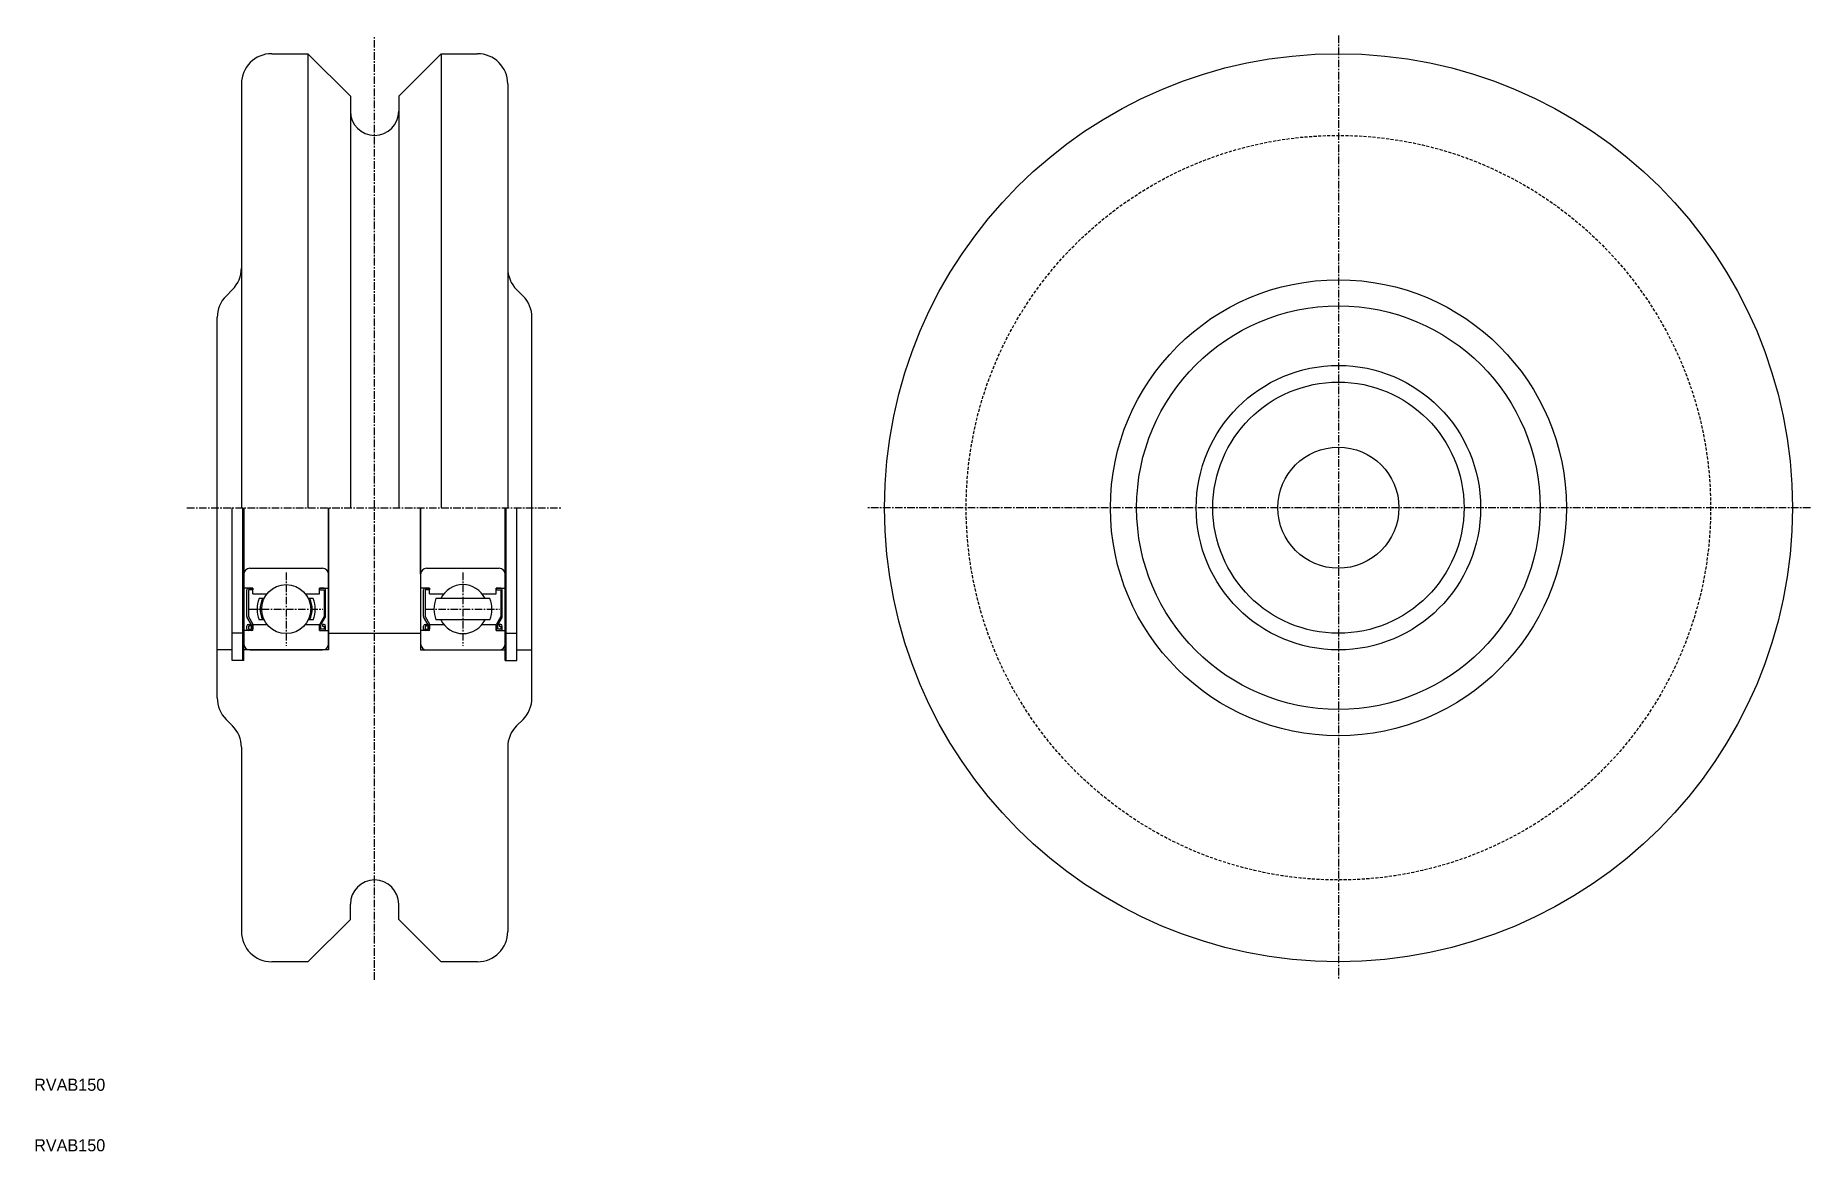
# Model space of a CAD drawing. Extents: x 10 to 303, y 10 to 194.
import ezdxf

# ---------------------------------------------------------------- set-up
doc = ezdxf.new("R2010")
doc.units = 0
doc.linetypes.add('CENTER', pattern=[2, 1.25, -0.25, 0.25, -0.25])
doc.linetypes.add('DASHED', pattern=[0.75, 0.5, -0.25])
doc.layers.get('0').update_dxf_attribs({"linetype": 'CONTINUOUS'})
doc.layers.add('CENTER', color=1, linetype='CENTER')

msp = doc.modelspace()

# ---------------------------------------------------------------- linework, layer by layer
at = {"color": 7, "linetype": 'CONTINUOUS'}
for p, q in [((49.24, 191.32), (55.24, 191.32)), ((55.24, 191.32), (55.24, 116.32)), ((55.24, 191.32), (62.24, 184.32)), ((77.24, 191.32), (70.24, 184.32)), ((77.24, 191.32), (83.24, 191.32)), ((77.24, 191.32), (77.24, 116.32)), ((44.24, 186.32), (44.24, 116.32)), ((88.24, 186.32), (88.24, 116.32)), ((62.24, 184.32), (62.24, 116.32)), ((70.24, 184.32), (70.24, 116.32)), ((41.7, 151.29), (42.77, 152.36)), ((90.77, 151.29), (89.7, 152.36)), ((40.24, 84.89), (40.24, 147.75)), ((92.24, 84.89), (92.24, 147.75)), ((42.74, 91.07), (42.74, 116.32)), ((44.49, 91.07), (44.49, 116.32)), ((44.64, 116.32), (44.64, 105.32)), ((44.64, 91.07), (44.64, 116.32)), ((58.64, 105.32), (58.64, 116.32)), ((58.64, 116.32), (58.64, 92.82)), ((73.84, 105.32), (73.84, 116.32)), ((73.84, 116.32), (73.84, 92.82)), ((87.84, 116.32), (87.84, 105.32)), ((87.84, 91.07), (87.84, 116.32)), ((87.99, 91.07), (87.99, 116.32)), ((89.74, 91.07), (89.74, 116.32)), ((45.64, 106.32), (57.64, 106.32)), ((74.84, 106.32), (86.84, 106.32)), ((44.64, 105.32), (44.64, 93.82)), ((46.14, 103.02), (44.64, 103.02)), ((45.14, 98.32), (45.14, 102.77)), ((45.39, 103.02), (46.14, 103.02)), ((45.39, 102.77), (45.39, 98.32)), ((46.14, 102.77), (45.39, 102.77)), ((46.14, 102.07), (46.14, 103.02)), ((46.14, 103.02), (46.14, 102.77)), ((57.89, 103.02), (57.14, 103.02)), ((57.14, 103.02), (57.14, 102.77)), ((57.14, 103.02), (58.64, 103.02)), ((57.14, 102.07), (57.14, 103.02)), ((57.14, 102.77), (57.89, 102.77)), ((57.89, 102.77), (57.89, 98.32)), ((58.14, 98.32), (58.14, 102.77)), ((58.64, 93.82), (58.64, 105.32)), ((73.84, 105.32), (73.84, 93.82)), ((75.34, 103.02), (73.84, 103.02)), ((74.34, 98.32), (74.34, 102.77)), ((74.59, 103.02), (75.34, 103.02)), ((75.34, 102.77), (74.59, 102.77)), ((74.59, 102.77), (74.59, 98.32)), ((75.34, 102.07), (75.34, 103.02)), ((75.34, 103.02), (75.34, 102.77)), ((86.34, 103.02), (87.84, 103.02)), ((87.09, 103.02), (86.34, 103.02)), ((86.34, 103.02), (86.34, 102.77)), ((86.34, 102.07), (86.34, 103.02)), ((86.34, 102.77), (87.09, 102.77)), ((87.09, 102.77), (87.09, 98.32)), ((87.34, 98.32), (87.34, 102.77)), ((87.84, 93.82), (87.84, 105.32)), ((46.14, 102.07), (48.45, 102.07)), ((47.98, 101.32), (47.17, 101.32)), ((54.82, 102.07), (57.14, 102.07)), ((56.11, 101.32), (55.29, 101.32)), ((75.34, 102.07), (77.65, 102.07)), ((85.31, 101.32), (76.37, 101.32)), ((84.02, 102.07), (86.34, 102.07)), ((45.89, 96.95), (45.17, 98.2)), ((45.39, 98.32), (46.1, 97.08)), ((45.39, 97.02), (45.64, 97.02)), ((45.64, 97.02), (45.64, 96.77)), ((45.89, 96.27), (45.89, 96.95)), ((46.14, 96.02), (46.14, 97.02)), ((46.14, 97.02), (48.49, 97.02)), ((46.14, 96.95), (46.14, 96.27)), ((47.98, 97.82), (47.17, 97.82)), ((54.78, 97.02), (57.14, 97.02)), ((56.11, 97.82), (55.29, 97.82)), ((57.14, 96.02), (57.14, 97.02)), ((57.14, 96.95), (57.14, 96.27)), ((57.89, 98.32), (57.17, 97.08)), ((57.39, 96.95), (58.1, 98.2)), ((57.39, 96.27), (57.39, 96.95)), ((57.89, 97.02), (57.64, 97.02)), ((57.64, 97.02), (57.64, 96.77)), ((75.09, 96.95), (74.37, 98.2)), ((74.59, 98.32), (75.3, 97.08)), ((74.59, 97.02), (74.84, 97.02)), ((74.84, 97.02), (74.84, 96.77)), ((75.09, 96.27), (75.09, 96.95)), ((75.34, 96.02), (75.34, 97.02)), ((75.34, 97.02), (77.69, 97.02)), ((75.34, 96.95), (75.34, 96.27)), ((85.31, 97.82), (76.37, 97.82)), ((83.98, 97.02), (86.34, 97.02)), ((86.34, 96.02), (86.34, 97.02)), ((86.34, 96.95), (86.34, 96.27)), ((87.09, 98.32), (86.37, 97.08)), ((86.59, 96.95), (87.3, 98.2)), ((86.59, 96.27), (86.59, 96.95)), ((87.09, 97.02), (86.84, 97.02)), ((86.84, 97.02), (86.84, 96.77)), ((44.49, 95.57), (42.74, 95.57)), ((46.14, 96.02), (44.64, 96.02)), ((45.14, 96.27), (45.14, 96.77)), ((45.64, 96.77), (45.39, 96.77)), ((45.39, 96.77), (45.39, 96.27)), ((45.39, 96.27), (45.89, 96.27)), ((45.89, 96.02), (45.39, 96.02)), ((57.14, 96.02), (58.64, 96.02)), ((57.89, 96.27), (57.39, 96.27)), ((57.39, 96.02), (57.89, 96.02)), ((57.64, 96.77), (57.89, 96.77)), ((57.89, 96.77), (57.89, 96.27)), ((58.14, 96.27), (58.14, 96.77)), ((73.84, 95.52), (58.64, 95.52)), ((75.34, 96.02), (73.84, 96.02)), ((74.34, 96.27), (74.34, 96.77)), ((74.59, 96.77), (74.59, 96.27)), ((74.84, 96.77), (74.59, 96.77)), ((74.59, 96.27), (75.09, 96.27)), ((75.09, 96.02), (74.59, 96.02)), ((86.34, 96.02), (87.84, 96.02)), ((87.09, 96.27), (86.59, 96.27)), ((86.59, 96.02), (87.09, 96.02)), ((86.84, 96.77), (87.09, 96.77)), ((87.09, 96.77), (87.09, 96.27)), ((87.34, 96.27), (87.34, 96.77)), ((87.99, 95.57), (89.74, 95.57)), ((42.74, 92.82), (40.24, 92.82)), ((44.64, 91.07), (42.74, 91.07)), ((58.64, 92.82), (44.64, 92.82)), ((45.64, 92.82), (57.64, 92.82)), ((73.84, 92.82), (87.84, 92.82)), ((74.84, 92.82), (86.84, 92.82)), ((87.84, 91.07), (89.74, 91.07)), ((89.74, 92.82), (92.24, 92.82)), ((41.7, 81.36), (42.77, 80.29)), ((90.77, 81.36), (89.7, 80.29)), ((44.24, 76.75), (44.24, 46.32)), ((88.24, 76.75), (88.24, 46.32)), ((62.24, 48.32), (62.24, 50.82)), ((70.24, 48.32), (70.24, 50.82)), ((55.24, 41.32), (62.24, 48.32)), ((77.24, 41.32), (70.24, 48.32)), ((55.24, 41.32), (49.24, 41.32)), ((83.24, 41.32), (77.24, 41.32))]:
    msp.add_line(p, q, dxfattribs=at)
for centre, radius in [((225.49, 116.32), 75), ((225.49, 116.32), 37.66), ((225.49, 116.32), 33.34), ((225.49, 116.32), 23.5), ((225.49, 116.32), 20.75), ((225.49, 116.32), 10), ((51.64, 99.57), 4.05)]:
    msp.add_circle(centre, radius, dxfattribs=at)
at = {"color": 3, "linetype": 'DASHED'}
msp.add_circle((225.49, 116.32), 61.5, dxfattribs=at)
at = {"color": 7, "linetype": 'CONTINUOUS'}
for centre, radius, start, end in [((49.24, 186.32), 5, 90, 180), ((83.24, 186.32), 5, 0, 90), ((66.24, 181.82), 4, 180, 0), ((39.24, 155.89), 5, 315, 0), ((93.24, 155.89), 5, 180, 225), ((45.24, 147.75), 5, 135, 180), ((87.24, 147.75), 5, 0, 45), ((45.64, 105.32), 1, 90, 180), ((57.64, 105.32), 1, 0, 90), ((74.84, 105.32), 1, 90, 180), ((86.84, 105.32), 1, 0, 90), ((45.39, 102.77), 0.25, 90, 180), ((57.89, 102.77), 0.25, 0, 90), ((74.59, 102.77), 0.25, 90, 180), ((80.84, 99.57), 4.05, 25.6008, 154.3992), ((87.09, 102.77), 0.25, 0, 90), ((51.64, 99.57), 4.8, 158.6181, 201.3819), ((51.64, 99.57), 4.3, 155.9849, 204.0151), ((51.64, 99.57), 4.3, 335.9849, 24.0151), ((51.64, 99.57), 4.8, 338.6181, 21.3819), ((80.84, 99.57), 4.8, 158.6181, 201.3819), ((80.84, 99.57), 4.8, 338.6181, 21.3819), ((45.39, 98.32), 0.25, 180, 210), ((45.39, 96.77), 0.25, 90, 180), ((45.89, 96.95), 0.25, 0, 30), ((57.39, 96.95), 0.25, 150, 180), ((57.89, 96.77), 0.25, 0, 90), ((57.89, 98.32), 0.25, 330, 0), ((74.59, 98.32), 0.25, 180, 210), ((74.59, 96.77), 0.25, 90, 180), ((75.09, 96.95), 0.25, 0, 30), ((80.84, 99.57), 4.05, 205.6008, 334.3992), ((86.59, 96.95), 0.25, 150, 180), ((87.09, 96.77), 0.25, 0, 90), ((87.09, 98.32), 0.25, 330, 0), ((45.39, 96.27), 0.25, 180, 270), ((45.89, 96.27), 0.25, 270, 0), ((57.39, 96.27), 0.25, 180, 270), ((57.89, 96.27), 0.25, 270, 0), ((74.59, 96.27), 0.25, 180, 270), ((75.09, 96.27), 0.25, 270, 0), ((86.59, 96.27), 0.25, 180, 270), ((87.09, 96.27), 0.25, 270, 0), ((45.64, 93.82), 1, 180, 270), ((57.64, 93.82), 1, 270, 0), ((74.84, 93.82), 1, 180, 270), ((86.84, 93.82), 1, 270, 0), ((45.24, 84.89), 5, 180, 225), ((87.24, 84.89), 5, 315, 0), ((39.24, 76.75), 5, 0, 45), ((93.24, 76.75), 5, 135, 180), ((66.24, 50.82), 4, 0, 180), ((49.24, 46.32), 5, 180, 270), ((83.24, 46.32), 5, 270, 0)]:
    msp.add_arc(centre, radius, start, end, dxfattribs=at)
at = {"layer": 'CENTER', "color": 1, "linetype": 'CENTER'}
for p, q in [((66.24, 38.32), (66.24, 194.32)), ((225.49, 194.32), (225.49, 38.32)), ((35.24, 116.32), (97.24, 116.32)), ((303.49, 116.32), (147.49, 116.32)), ((51.64, 105.62), (51.64, 93.52)), ((80.84, 105.62), (80.84, 93.52)), ((45.59, 99.57), (57.69, 99.57)), ((74.79, 99.57), (86.89, 99.57))]:
    msp.add_line(p, q, dxfattribs=at)

# ---------------------------------------------------------------- texts
at = {"color": 7, "linetype": 'CONTINUOUS'}
for p in [(10, 20), (10, 10)]:
    msp.add_text('RVAB150', height=2, dxfattribs=at).set_placement(p)

doc.saveas('drawing.dxf')
